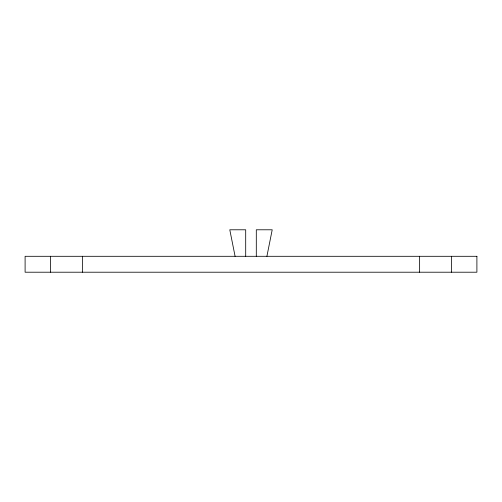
<?xml version="1.0" encoding="UTF-8"?>
<svg xmlns="http://www.w3.org/2000/svg" width="502" height="502" viewBox="0 0 502 502"><rect width="100%" height="100%" fill="white"/><g stroke="black" fill="none" stroke-linecap="round" stroke-linejoin="round"><path stroke-width="0.75" d="M266.907 256.302L272.209 229.79L256.302 229.79L256.302 256.302M235.093 256.302L229.79 229.79L245.698 229.79L245.698 256.302M451.449 256.302L451.449 272.209M419.628 256.302L419.628 272.209M82.372 256.302L82.372 272.209M50.551 256.302L50.551 272.209M476.9 256.302L25.1 256.302L25.1 272.209L476.9 272.209L476.9 256.302"/></g></svg>
